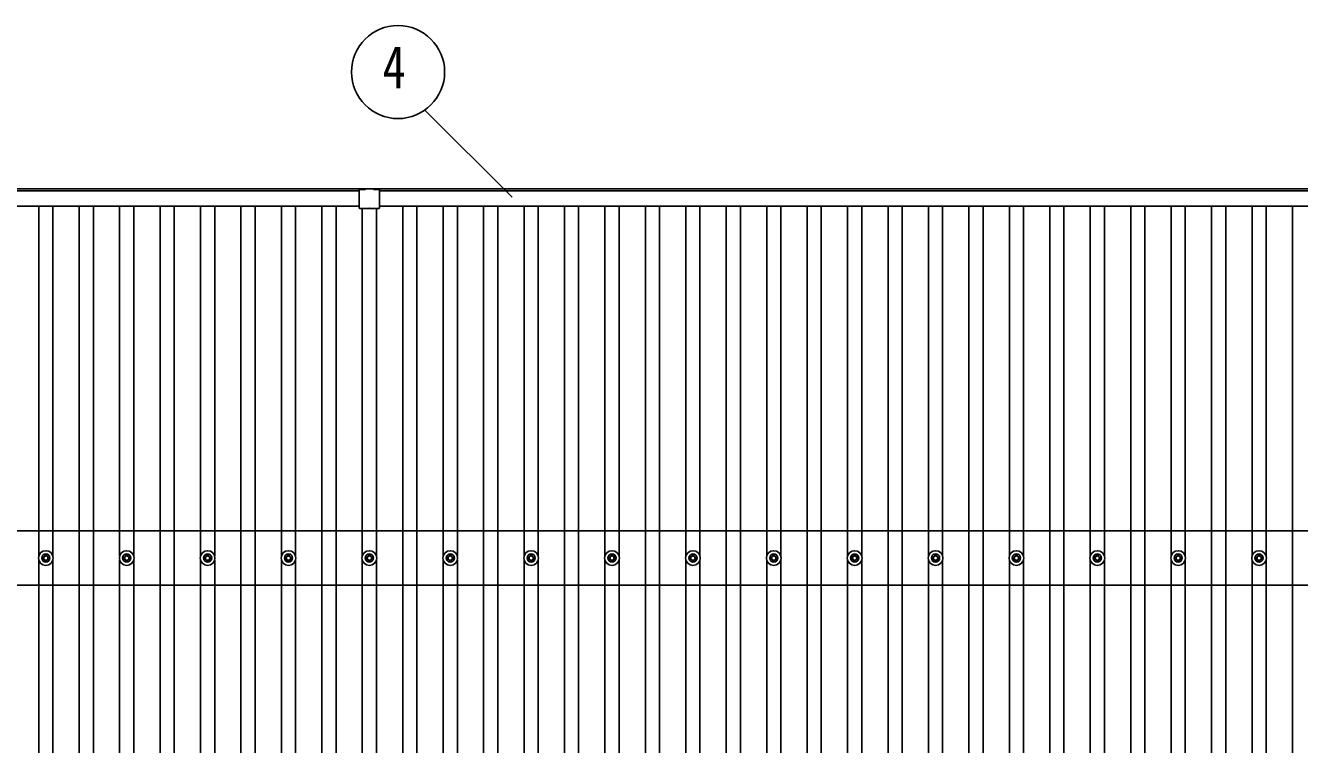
# Model space of a CAD drawing. Units: millimetres, scale not verified. Extents: x -16820 to 16820, y -11880 to 11880.
# Drawn here: x -8821 to -5671, y 889 to 2668 of the extents above; entities that cross this region are included whole.
import ezdxf
from ezdxf.enums import TextEntityAlignment as Align

# ---------------------------------------------------------------- set-up
doc = ezdxf.new("R2010")
doc.units = ezdxf.units.MM
doc.header["$LTSCALE"] = 50
for name, color, linetype in [('0-4_YKK_13', 4, 'Continuous'), ('0-5_YKK_A1', 4, 'Continuous'), ('0-6_YKK_D', 6, 'Continuous')]:
    doc.layers.add(name, color=color, linetype=linetype)
doc.styles.add('ＭＳ ゴシック', font='')
doc.styles.get('ＭＳ ゴシック').set_extended_font_data('MS Gothic')

msp = doc.modelspace()

# ---------------------------------------------------------------- linework, layer by layer
at = {"layer": '0-4_YKK_13'}
for p, q in [((-7995.92, 2239.58), (-7995.92, 2261.18)), ((-7995.92, 2216.18), (-7995.92, 2238.78)), ((-7980.92, 2262.18), (-7994.92, 2262.18)), ((-7980.92, 2263.68), (-7960.92, 2263.68)), ((-7980.92, 2262.18), (-7980.92, 2263.68)), ((-7960.92, 2262.18), (-7960.92, 2263.68)), ((-7960.92, 2262.18), (-7946.92, 2262.18)), ((-7945.92, 2239.58), (-7945.92, 2261.18)), ((-7945.92, 2216.18), (-7945.92, 2238.78)), ((-7994.92, 2215.18), (-7971.32, 2215.18)), ((-7970.52, 2215.18), (-7946.92, 2215.18)), ((-8772.67, 1360.05), (-8772.67, 1355.63)), ((-8769.17, 1360.05), (-8769.17, 1355.63)), ((-8572.67, 1360.05), (-8572.67, 1355.63)), ((-8569.17, 1360.05), (-8569.17, 1355.63)), ((-8372.67, 1360.05), (-8372.67, 1355.63)), ((-8369.17, 1360.05), (-8369.17, 1355.63)), ((-8172.67, 1360.05), (-8172.67, 1355.63)), ((-8169.17, 1360.05), (-8169.17, 1355.63)), ((-7972.67, 1360.05), (-7972.67, 1355.63)), ((-7969.17, 1360.05), (-7969.17, 1355.63)), ((-7772.67, 1360.05), (-7772.67, 1355.63)), ((-7769.17, 1360.05), (-7769.17, 1355.63)), ((-7572.67, 1360.05), (-7572.67, 1355.63)), ((-7569.17, 1360.05), (-7569.17, 1355.63)), ((-7372.67, 1360.05), (-7372.67, 1355.63)), ((-7369.17, 1360.05), (-7369.17, 1355.63)), ((-7172.67, 1360.05), (-7172.67, 1355.63)), ((-7169.17, 1360.05), (-7169.17, 1355.63)), ((-6972.67, 1360.05), (-6972.67, 1355.63)), ((-6969.17, 1360.05), (-6969.17, 1355.63)), ((-6772.67, 1360.05), (-6772.67, 1355.63)), ((-6769.17, 1360.05), (-6769.17, 1355.63)), ((-6572.67, 1360.05), (-6572.67, 1355.63)), ((-6569.17, 1360.05), (-6569.17, 1355.63)), ((-6372.67, 1360.05), (-6372.67, 1355.63)), ((-6369.17, 1360.05), (-6369.17, 1355.63)), ((-6172.67, 1360.05), (-6172.67, 1355.63)), ((-6169.17, 1360.05), (-6169.17, 1355.63)), ((-5972.67, 1360.05), (-5972.67, 1355.63)), ((-5969.17, 1360.05), (-5969.17, 1355.63)), ((-5772.67, 1360.05), (-5772.67, 1355.63)), ((-5769.17, 1360.05), (-5769.17, 1355.63)), ((-8780.92, 1351.8), (-8776.51, 1351.8)), ((-8780.92, 1348.3), (-8776.51, 1348.3)), ((-8772.67, 1344.47), (-8772.67, 1340.05)), ((-8769.17, 1344.47), (-8769.17, 1340.05)), ((-8765.34, 1351.8), (-8760.93, 1351.8)), ((-8765.34, 1348.3), (-8760.93, 1348.3)), ((-8580.92, 1351.8), (-8576.51, 1351.8)), ((-8580.92, 1348.3), (-8576.51, 1348.3)), ((-8572.67, 1344.47), (-8572.67, 1340.05)), ((-8569.17, 1344.47), (-8569.17, 1340.05)), ((-8565.34, 1351.8), (-8560.93, 1351.8)), ((-8565.34, 1348.3), (-8560.93, 1348.3)), ((-8380.92, 1351.8), (-8376.51, 1351.8)), ((-8380.92, 1348.3), (-8376.51, 1348.3)), ((-8372.67, 1344.47), (-8372.67, 1340.05)), ((-8369.17, 1344.47), (-8369.17, 1340.05)), ((-8365.34, 1351.8), (-8360.93, 1351.8)), ((-8365.34, 1348.3), (-8360.93, 1348.3)), ((-8180.92, 1351.8), (-8176.51, 1351.8)), ((-8180.92, 1348.3), (-8176.51, 1348.3)), ((-8172.67, 1344.47), (-8172.67, 1340.05)), ((-8169.17, 1344.47), (-8169.17, 1340.05)), ((-8165.34, 1351.8), (-8160.93, 1351.8)), ((-8165.34, 1348.3), (-8160.93, 1348.3)), ((-7980.92, 1351.8), (-7976.51, 1351.8)), ((-7980.92, 1348.3), (-7976.51, 1348.3)), ((-7972.67, 1344.47), (-7972.67, 1340.05)), ((-7969.17, 1344.47), (-7969.17, 1340.05)), ((-7965.34, 1351.8), (-7960.93, 1351.8)), ((-7965.34, 1348.3), (-7960.93, 1348.3)), ((-7780.92, 1351.8), (-7776.51, 1351.8)), ((-7780.92, 1348.3), (-7776.51, 1348.3)), ((-7772.67, 1344.47), (-7772.67, 1340.05)), ((-7769.17, 1344.47), (-7769.17, 1340.05)), ((-7765.34, 1351.8), (-7760.93, 1351.8)), ((-7765.34, 1348.3), (-7760.93, 1348.3)), ((-7580.92, 1351.8), (-7576.51, 1351.8)), ((-7580.92, 1348.3), (-7576.51, 1348.3)), ((-7572.67, 1344.47), (-7572.67, 1340.05)), ((-7569.17, 1344.47), (-7569.17, 1340.05)), ((-7565.34, 1351.8), (-7560.93, 1351.8)), ((-7565.34, 1348.3), (-7560.93, 1348.3)), ((-7380.92, 1351.8), (-7376.51, 1351.8)), ((-7380.92, 1348.3), (-7376.51, 1348.3)), ((-7372.67, 1344.47), (-7372.67, 1340.05)), ((-7369.17, 1344.47), (-7369.17, 1340.05)), ((-7365.34, 1351.8), (-7360.93, 1351.8)), ((-7365.34, 1348.3), (-7360.93, 1348.3)), ((-7180.92, 1351.8), (-7176.51, 1351.8)), ((-7180.92, 1348.3), (-7176.51, 1348.3)), ((-7172.67, 1344.47), (-7172.67, 1340.05)), ((-7169.17, 1344.47), (-7169.17, 1340.05)), ((-7165.34, 1351.8), (-7160.93, 1351.8)), ((-7165.34, 1348.3), (-7160.93, 1348.3)), ((-6980.92, 1351.8), (-6976.51, 1351.8)), ((-6980.92, 1348.3), (-6976.51, 1348.3)), ((-6972.67, 1344.47), (-6972.67, 1340.05)), ((-6969.17, 1344.47), (-6969.17, 1340.05)), ((-6965.34, 1351.8), (-6960.93, 1351.8)), ((-6965.34, 1348.3), (-6960.93, 1348.3)), ((-6780.92, 1351.8), (-6776.51, 1351.8)), ((-6780.92, 1348.3), (-6776.51, 1348.3)), ((-6772.67, 1344.47), (-6772.67, 1340.05)), ((-6769.17, 1344.47), (-6769.17, 1340.05)), ((-6765.34, 1351.8), (-6760.93, 1351.8)), ((-6765.34, 1348.3), (-6760.93, 1348.3)), ((-6580.92, 1351.8), (-6576.51, 1351.8)), ((-6580.92, 1348.3), (-6576.51, 1348.3)), ((-6572.67, 1344.47), (-6572.67, 1340.05)), ((-6569.17, 1344.47), (-6569.17, 1340.05)), ((-6565.34, 1351.8), (-6560.93, 1351.8)), ((-6565.34, 1348.3), (-6560.93, 1348.3)), ((-6380.92, 1351.8), (-6376.51, 1351.8)), ((-6380.92, 1348.3), (-6376.51, 1348.3)), ((-6372.67, 1344.47), (-6372.67, 1340.05)), ((-6369.17, 1344.47), (-6369.17, 1340.05)), ((-6365.34, 1351.8), (-6360.93, 1351.8)), ((-6365.34, 1348.3), (-6360.93, 1348.3)), ((-6180.92, 1351.8), (-6176.51, 1351.8)), ((-6180.92, 1348.3), (-6176.51, 1348.3)), ((-6172.67, 1344.47), (-6172.67, 1340.05)), ((-6169.17, 1344.47), (-6169.17, 1340.05)), ((-6165.34, 1351.8), (-6160.93, 1351.8)), ((-6165.34, 1348.3), (-6160.93, 1348.3)), ((-5980.92, 1351.8), (-5976.51, 1351.8)), ((-5980.92, 1348.3), (-5976.51, 1348.3)), ((-5972.67, 1344.47), (-5972.67, 1340.05)), ((-5969.17, 1344.47), (-5969.17, 1340.05)), ((-5965.34, 1351.8), (-5960.93, 1351.8)), ((-5965.34, 1348.3), (-5960.93, 1348.3)), ((-5780.92, 1351.8), (-5776.51, 1351.8)), ((-5780.92, 1348.3), (-5776.51, 1348.3)), ((-5772.67, 1344.47), (-5772.67, 1340.05)), ((-5769.17, 1344.47), (-5769.17, 1340.05)), ((-5765.34, 1351.8), (-5760.93, 1351.8)), ((-5765.34, 1348.3), (-5760.93, 1348.3))]:
    msp.add_line(p, q, dxfattribs=at)
for centre, radius in [((-8770.92, 1350.05), 18.25), ((-8770.92, 1350.05), 10.15), ((-8770.92, 1350.05), 5.85), ((-8770.92, 1350.05), 5.25), ((-8570.92, 1350.05), 18.25), ((-8570.92, 1350.05), 10.15), ((-8570.92, 1350.05), 5.85), ((-8570.92, 1350.05), 5.25), ((-8370.92, 1350.05), 18.25), ((-8370.92, 1350.05), 10.15), ((-8370.92, 1350.05), 5.85), ((-8370.92, 1350.05), 5.25), ((-8170.92, 1350.05), 18.25), ((-8170.92, 1350.05), 10.15), ((-8170.92, 1350.05), 5.85), ((-8170.92, 1350.05), 5.25), ((-7970.92, 1350.05), 18.25), ((-7970.92, 1350.05), 10.15), ((-7970.92, 1350.05), 5.85), ((-7970.92, 1350.05), 5.25), ((-7770.92, 1350.05), 18.25), ((-7770.92, 1350.05), 10.15), ((-7770.92, 1350.05), 5.85), ((-7770.92, 1350.05), 5.25), ((-7570.92, 1350.05), 18.25), ((-7570.92, 1350.05), 10.15), ((-7570.92, 1350.05), 5.85), ((-7570.92, 1350.05), 5.25), ((-7370.92, 1350.05), 18.25), ((-7370.92, 1350.05), 10.15), ((-7370.92, 1350.05), 5.85), ((-7370.92, 1350.05), 5.25), ((-7170.92, 1350.05), 18.25), ((-7170.92, 1350.05), 10.15), ((-7170.92, 1350.05), 5.85), ((-7170.92, 1350.05), 5.25), ((-6970.92, 1350.05), 18.25), ((-6970.92, 1350.05), 10.15), ((-6970.92, 1350.05), 5.85), ((-6970.92, 1350.05), 5.25), ((-6770.92, 1350.05), 18.25), ((-6770.92, 1350.05), 10.15), ((-6770.92, 1350.05), 5.85), ((-6770.92, 1350.05), 5.25), ((-6570.92, 1350.05), 18.25), ((-6570.92, 1350.05), 10.15), ((-6570.92, 1350.05), 5.85), ((-6570.92, 1350.05), 5.25), ((-6370.92, 1350.05), 18.25), ((-6370.92, 1350.05), 10.15), ((-6370.92, 1350.05), 5.85), ((-6370.92, 1350.05), 5.25), ((-6170.92, 1350.05), 18.25), ((-6170.92, 1350.05), 10.15), ((-6170.92, 1350.05), 5.85), ((-6170.92, 1350.05), 5.25), ((-5970.92, 1350.05), 18.25), ((-5970.92, 1350.05), 10.15), ((-5970.92, 1350.05), 5.85), ((-5970.92, 1350.05), 5.25), ((-5770.92, 1350.05), 18.25), ((-5770.92, 1350.05), 10.15), ((-5770.92, 1350.05), 5.85), ((-5770.92, 1350.05), 5.25)]:
    msp.add_circle(centre, radius, dxfattribs=at)
for centre, radius, start, end in [((-7994.92, 2261.18), 1, 90, 179.99999), ((-7996.22, 2239.18), 0.5, 306.8699, 53.1301), ((-7946.92, 2261.18), 1, 0, 90), ((-7945.62, 2239.18), 0.5, 126.8699, 233.1301), ((-7994.92, 2216.18), 1, 179.99999, 270), ((-7970.92, 2214.88), 0.5, 36.8699, 143.1301), ((-7946.92, 2216.18), 1, 270, 0)]:
    msp.add_arc(centre, radius, start, end, dxfattribs=at)
at = {"layer": '0-5_YKK_A1'}
for p, q in [((-13389.22, 2263.18), (-7980.92, 2263.18)), ((-7995.92, 2258.39), (-13389.22, 2258.39)), ((-7960.92, 2263.18), (-2552.62, 2263.18)), ((-2552.62, 2258.39), (-7945.92, 2258.39)), ((-13393.92, 2220.39), (-7995.92, 2220.39)), ((-8788.42, 1355.24), (-8788.42, 2220.39)), ((-8753.42, 1355.22), (-8753.42, 2220.39)), ((-8688.42, -3120.66), (-8688.42, 2220.39)), ((-8653.42, -3120.66), (-8653.42, 2220.39)), ((-8588.42, 1355.24), (-8588.42, 2220.39)), ((-8553.42, 1355.22), (-8553.42, 2220.39)), ((-8488.42, -3120.66), (-8488.42, 2220.39)), ((-8453.42, -3120.66), (-8453.42, 2220.39)), ((-8388.42, 1355.24), (-8388.42, 2220.39)), ((-8353.42, 1355.22), (-8353.42, 2220.39)), ((-8288.42, -3120.66), (-8288.42, 2220.39)), ((-8253.42, -3120.66), (-8253.42, 2220.39)), ((-8188.42, 1355.24), (-8188.42, 2220.39)), ((-8153.42, 1355.22), (-8153.42, 2220.39)), ((-8088.42, -3120.66), (-8088.42, 2220.39)), ((-8053.42, -3120.66), (-8053.42, 2220.39)), ((-7988.42, 1355.24), (-7988.42, 2215.18)), ((-7953.42, 1355.22), (-7953.42, 2215.18)), ((-7945.92, 2220.39), (-2547.92, 2220.39)), ((-7888.42, -3120.66), (-7888.42, 2220.39)), ((-7853.42, -3120.66), (-7853.42, 2220.39)), ((-7788.42, 1355.24), (-7788.42, 2220.39)), ((-7753.42, 1355.22), (-7753.42, 2220.39)), ((-7688.42, -3120.66), (-7688.42, 2220.39)), ((-7653.42, -3120.66), (-7653.42, 2220.39)), ((-7588.42, 1355.24), (-7588.42, 2220.39)), ((-7553.42, 1355.22), (-7553.42, 2220.39)), ((-7488.42, -3120.66), (-7488.42, 2220.39)), ((-7453.42, -3120.66), (-7453.42, 2220.39)), ((-7388.42, 1355.24), (-7388.42, 2220.39)), ((-7353.42, 1355.22), (-7353.42, 2220.39)), ((-7288.42, -3120.66), (-7288.42, 2220.39)), ((-7253.42, -3120.66), (-7253.42, 2220.39)), ((-7188.42, 1355.24), (-7188.42, 2220.39)), ((-7153.42, 1355.22), (-7153.42, 2220.39)), ((-7088.42, -3120.66), (-7088.42, 2220.39)), ((-7053.42, -3120.66), (-7053.42, 2220.39)), ((-6988.42, 1355.24), (-6988.42, 2220.39)), ((-6953.42, 1355.22), (-6953.42, 2220.39)), ((-6888.42, -3120.66), (-6888.42, 2220.39)), ((-6853.42, -3120.66), (-6853.42, 2220.39)), ((-6788.42, 1355.24), (-6788.42, 2220.39)), ((-6753.42, 1355.22), (-6753.42, 2220.39)), ((-6688.42, -3120.66), (-6688.42, 2220.39)), ((-6653.42, -3120.66), (-6653.42, 2220.39)), ((-6588.42, 1355.24), (-6588.42, 2220.39)), ((-6553.42, 1355.22), (-6553.42, 2220.39)), ((-6488.42, -3120.66), (-6488.42, 2220.39)), ((-6453.42, -3120.66), (-6453.42, 2220.39)), ((-6388.42, 1355.24), (-6388.42, 2220.39)), ((-6353.42, 1355.22), (-6353.42, 2220.39)), ((-6288.42, -3120.66), (-6288.42, 2220.39)), ((-6253.42, -3120.66), (-6253.42, 2220.39)), ((-6188.42, 1355.24), (-6188.42, 2220.39)), ((-6153.42, 1355.22), (-6153.42, 2220.39)), ((-6088.42, -3120.66), (-6088.42, 2220.39)), ((-6053.42, -3120.66), (-6053.42, 2220.39)), ((-5988.42, 1355.24), (-5988.42, 2220.39)), ((-5953.42, 1355.22), (-5953.42, 2220.39)), ((-5888.42, -3120.66), (-5888.42, 2220.39)), ((-5853.42, -3120.66), (-5853.42, 2220.39)), ((-5788.42, 1355.24), (-5788.42, 2220.39)), ((-5753.42, 1355.22), (-5753.42, 2220.39)), ((-5688.42, -3120.66), (-5688.42, 2220.39)), ((-2570.92, 1417.05), (-13370.92, 1417.05)), ((-8788.42, -444.76), (-8788.42, 1344.86)), ((-8753.42, -444.78), (-8753.42, 1344.88)), ((-8588.42, -444.76), (-8588.42, 1344.86)), ((-8553.42, -444.78), (-8553.42, 1344.88)), ((-8388.42, -444.76), (-8388.42, 1344.86)), ((-8353.42, -444.78), (-8353.42, 1344.88)), ((-8188.42, -444.76), (-8188.42, 1344.86)), ((-8153.42, -444.78), (-8153.42, 1344.88)), ((-7988.42, -444.76), (-7988.42, 1344.86)), ((-7953.42, -444.78), (-7953.42, 1344.88)), ((-7788.42, -444.76), (-7788.42, 1344.86)), ((-7753.42, -444.78), (-7753.42, 1344.88)), ((-7588.42, -444.76), (-7588.42, 1344.86)), ((-7553.42, -444.78), (-7553.42, 1344.88)), ((-7388.42, -444.76), (-7388.42, 1344.86)), ((-7353.42, -444.78), (-7353.42, 1344.88)), ((-7188.42, -444.76), (-7188.42, 1344.86)), ((-7153.42, -444.78), (-7153.42, 1344.88)), ((-6988.42, -444.76), (-6988.42, 1344.86)), ((-6953.42, -444.78), (-6953.42, 1344.88)), ((-6788.42, -444.76), (-6788.42, 1344.86)), ((-6753.42, -444.78), (-6753.42, 1344.88)), ((-6588.42, -444.76), (-6588.42, 1344.86)), ((-6553.42, -444.78), (-6553.42, 1344.88)), ((-6388.42, -444.76), (-6388.42, 1344.86)), ((-6353.42, -444.78), (-6353.42, 1344.88)), ((-6188.42, -444.76), (-6188.42, 1344.86)), ((-6153.42, -444.78), (-6153.42, 1344.88)), ((-5988.42, -444.76), (-5988.42, 1344.86)), ((-5953.42, -444.78), (-5953.42, 1344.88)), ((-5788.42, -444.76), (-5788.42, 1344.86)), ((-5753.42, -444.78), (-5753.42, 1344.88)), ((-2570.92, 1283.05), (-13370.92, 1283.05))]:
    msp.add_line(p, q, dxfattribs=at)
at = {"layer": '0-6_YKK_D'}
msp.add_line((-7618.06, 2242.84), (-7833.65, 2458.43), dxfattribs=at)
msp.add_circle((-7900.07, 2552.56), 115.2, dxfattribs=at)

# ---------------------------------------------------------------- texts
at = {"layer": '0-6_YKK_D', "style": 'ＭＳ ゴシック', "width": 0.8}
msp.add_text('4', height=105.6, dxfattribs=at).set_placement((-7938.47, 2480.56), align=Align.BOTTOM_LEFT)

doc.saveas('drawing.dxf')
